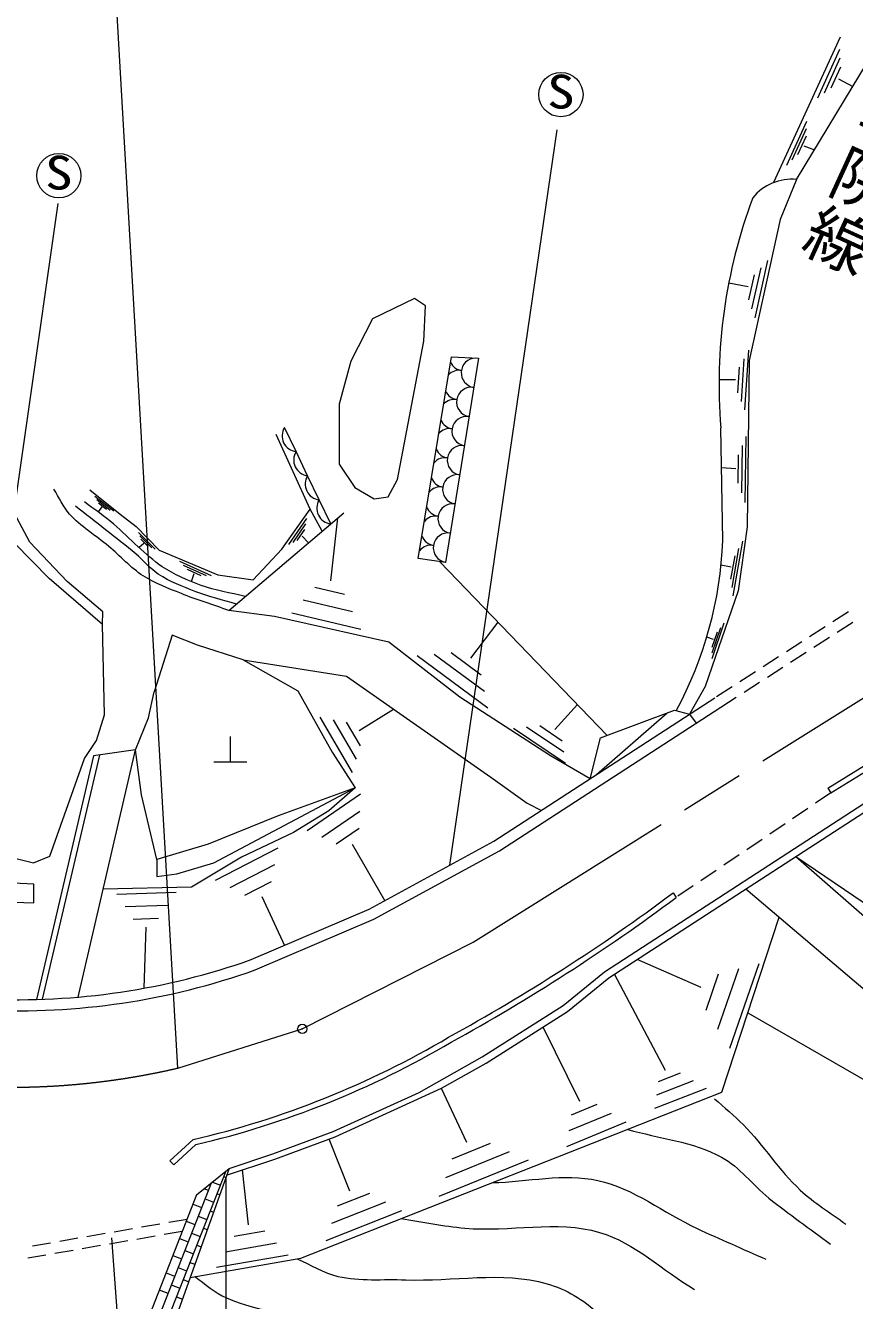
# Model space of a CAD drawing. Units: millimetres, scale not verified. Extents: x 40000 to 680000, y 20000 to 380000.
# Drawn here: x 235562 to 280476, y 242792 to 311886 of the extents above; entities that cross this region are included whole.
import ezdxf
from ezdxf.enums import TextEntityAlignment as Align

# ---------------------------------------------------------------- set-up
doc = ezdxf.new("R2010")
doc.units = ezdxf.units.MM
doc.header["$LTSCALE"] = 1000
doc.header["$PDMODE"] = 32
doc.header["$PDSIZE"] = 500
doc.linetypes.add('CHAIN', pattern=[18.5, 12, -1.5, 3.5, -1.5])
for name, color, linetype, lineweight in [('M-BGD', 7, 'Continuous', 13), ('M-BMK', 2, 'CHAIN', 13), ('M-WORK', 1, 'Continuous', 13)]:
    doc.layers.add(name, color=color, linetype=linetype, lineweight=lineweight)
doc.styles.add('@ＭＳ ゴシック', font='')
doc.styles.add('ＭＳ ゴシック', font='')
doc.styles.get('@ＭＳ ゴシック').set_extended_font_data('@MS Gothic')
doc.styles.get('ＭＳ ゴシック').set_extended_font_data('MS Gothic')

msp = doc.modelspace()

# ---------------------------------------------------------------- linework, layer by layer
at = {"layer": 'M-BGD'}
msp.add_circle((250557, 257510), 250, dxfattribs=at)
msp.add_point((250557, 257510), dxfattribs=at)
at = {"layer": 'M-BMK'}
for p, q in [((259820, 262217), (287400, 279474)), ((250557, 257510), (259820, 262217)), ((243819, 255388), (250557, 257510))]:
    msp.add_line(p, q, dxfattribs=at)
msp.add_arc((234761, 294349), 40000, 240.21386, 283.08807, dxfattribs=at)
at = {"layer": 'M-WORK'}
for p, q in [((243819, 255388), (239912, 323293)), ((279699, 311260), (276089, 303371)), ((278485, 307960), (279677, 310610)), ((277335, 303545), (281185, 309900)), ((278850, 308232), (279702, 310125)), ((279216, 308504), (279727, 309640)), ((279601, 309001), (280383, 308576)), ((258555, 266377), (264366, 306226)), ((276806, 304310), (277894, 306707)), ((277105, 304599), (277882, 306311)), ((277404, 304887), (277870, 305915)), ((277733, 305365), (278307, 305149)), ((277335, 303545), (276450, 301369)), ((231195, 259284), (237328, 302246)), ((276450, 301369), (274763, 293727)), ((275394, 298761), (274904, 296531)), ((275754, 299157), (275068, 296035)), ((274713, 297730), (273665, 297930)), ((275035, 298366), (274740, 297027)), ((256635, 297093), (254366, 295989)), ((257239, 296697), (256635, 297093)), ((257135, 294782), (257239, 296697)), ((254366, 295989), (253179, 293699)), ((255719, 287285), (257135, 294782)), ((253179, 293699), (252554, 291367)), ((256844, 282993), (258639, 293938)), ((260097, 293855), (258324, 282780)), ((258639, 293938), (260097, 293855)), ((274477, 293824), (274329, 291515)), ((274730, 294283), (274522, 291050)), ((274763, 293727), (274659, 284710)), ((274224, 293366), (274135, 291981)), ((274030, 292676), (273137, 292691)), ((252554, 291367), (252554, 288118)), ((250981, 285675), (249149, 289728)), ((250222, 288795), (249595, 290101)), ((273335, 283983), (273228, 290083)), ((274583, 289617), (274535, 286031)), ((274382, 289117), (274348, 286556)), ((250849, 287490), (250222, 288795)), ((252554, 288118), (253408, 286848)), ((274182, 288618), (274161, 287081)), ((251476, 286184), (250849, 287490)), ((274042, 287858), (273266, 287910)), ((253408, 286848), (254449, 286244)), ((255219, 286348), (255719, 287285)), ((239043, 286721), (240690, 285406)), ((239327, 286379), (240346, 285576)), ((239420, 286197), (240148, 285623)), ((252102, 284878), (251476, 286184)), ((254449, 286244), (255219, 286348)), ((235793, 283893), (234675, 285975)), ((239698, 285797), (239490, 285527)), ((239514, 286014), (239951, 285670)), ((240690, 285406), (241551, 284731)), ((246582, 280189), (252808, 285478)), ((249454, 283509), (250981, 285675)), ((251638, 284484), (250981, 285675)), ((241551, 284731), (242809, 283454)), ((249834, 283755), (250806, 285167)), ((250059, 283865), (250753, 284874)), ((252099, 281783), (252480, 285199)), ((274659, 284710), (274180, 281254)), ((241689, 284408), (242592, 283505)), ((241754, 284226), (242399, 283581)), ((241819, 284043), (242206, 283656)), ((250284, 283976), (250701, 284581)), ((250550, 284217), (250894, 283852)), ((236838, 281921), (234964, 283837)), ((237813, 281748), (235793, 283893)), ((241970, 283814), (241713, 283600)), ((242809, 283454), (245984, 282112)), ((247890, 281843), (249454, 283509)), ((274199, 283551), (273828, 281427)), ((274409, 283950), (273890, 280976)), ((243897, 282854), (245629, 282073)), ((244112, 282635), (245349, 282077)), ((258324, 282780), (256844, 282993)), ((258011, 282825), (267075, 273413)), ((273787, 282532), (273243, 282634)), ((273989, 283152), (273766, 281877)), ((239732, 279423), (236838, 281921)), ((244326, 282416), (245068, 282081)), ((244675, 282176), (244544, 281746)), ((245984, 282112), (247890, 281843)), ((239749, 280103), (237813, 281748)), ((252839, 281048), (251236, 281427)), ((274180, 281254), (272381, 276057)), ((253282, 280103), (250610, 280735)), ((239732, 279423), (239749, 280103)), ((249060, 279855), (246582, 280189)), ((255253, 278474), (249060, 279855)), ((253725, 279158), (249984, 280042)), ((280149, 280116), (279308, 279575)), ((239847, 274529), (239732, 279423)), ((259681, 277606), (261164, 279551)), ((273403, 279495), (272742, 277571)), ((273219, 279252), (272747, 277878)), ((278888, 279304), (278047, 278762)), ((279538, 279010), (280379, 279551)), ((243503, 278848), (242530, 275770)), ((244876, 278310), (243503, 278848)), ((259098, 275483), (255253, 278474)), ((272833, 278618), (272473, 278745)), ((273035, 279009), (272751, 278184)), ((277626, 278492), (276786, 277950)), ((278277, 278198), (279118, 278739)), ((247353, 277508), (244876, 278310)), ((260427, 275786), (257699, 277806)), ((260252, 276676), (258615, 277888)), ((277016, 277385), (277857, 277927)), ((247353, 277508), (252947, 276633)), ((247353, 277508), (250319, 275824)), ((260602, 274896), (256783, 277723)), ((276365, 277680), (275525, 277138)), ((275755, 276573), (276596, 277114)), ((252947, 276633), (260769, 271157)), ((275104, 276867), (274264, 276326)), ((242224, 274368), (242530, 275770)), ((250319, 275824), (252172, 272513)), ((272381, 276057), (271533, 274559)), ((273843, 276055), (273003, 275514)), ((274494, 275761), (275335, 276302)), ((264009, 272311), (259098, 275483)), ((260942, 267676), (272906, 275451)), ((264232, 273741), (265466, 275084)), ((273233, 274948), (274074, 275490)), ((239410, 273134), (239847, 274529)), ((241520, 272638), (242224, 274368)), ((253270, 271412), (251530, 274404)), ((253642, 273682), (255504, 274843)), ((261249, 267161), (273233, 274948)), ((266505, 271291), (270300, 274622)), ((266720, 273280), (270718, 274779)), ((270718, 274779), (271533, 274559)), ((271533, 274559), (271897, 274080)), ((253487, 272129), (252244, 274267)), ((253704, 272847), (252959, 274130)), ((264816, 271893), (262002, 273798)), ((264723, 272501), (262713, 273862)), ((264629, 273109), (263423, 273925)), ((279038, 270556), (284598, 274006)), ((279196, 270301), (284755, 273750)), ((238752, 272172), (239410, 273134)), ((246664, 271988), (246664, 273363)), ((266146, 271058), (266720, 273280)), ((239250, 272303), (236163, 259106)), ((239569, 272350), (236473, 259115)), ((238409, 259233), (241520, 272638)), ((241520, 272638), (239250, 272303)), ((241844, 270198), (241520, 272638)), ((252172, 272513), (253421, 270576)), ((266146, 271058), (264009, 272311)), ((266933, 260600), (285712, 272799)), ((267170, 260277), (285815, 272389)), ((236878, 266863), (238752, 272172)), ((245768, 271988), (247560, 271988)), ((260769, 271157), (262748, 269741)), ((242684, 266696), (241844, 270198)), ((245765, 266502), (253421, 270576)), ((253421, 270576), (249250, 269056)), ((250830, 268266), (253706, 270248)), ((253421, 270576), (251989, 269325)), ((279196, 270301), (278368, 269741)), ((279038, 270556), (279196, 270301)), ((262748, 269741), (263518, 269350)), ((249250, 269056), (245460, 267529)), ((251989, 269325), (250088, 268145)), ((251614, 267900), (253669, 269316)), ((277954, 269461), (277126, 268901)), ((229335, 268190), (236004, 266509)), ((250088, 268145), (247256, 266826)), ((252399, 267535), (253632, 268384)), ((276711, 268621), (275883, 268060)), ((245460, 267529), (242684, 266696)), ((253264, 267527), (255031, 264459)), ((254179, 263995), (260942, 267676)), ((275469, 267780), (274641, 267220)), ((236004, 266509), (236878, 266863)), ((247256, 266826), (244563, 265188)), ((245860, 265578), (249251, 267327)), ((254440, 263454), (261249, 267161)), ((274226, 266940), (273398, 266380)), ((277303, 266859), (300132, 246829)), ((277303, 266859), (291116, 257470)), ((242684, 266696), (242670, 265766)), ((243766, 265919), (245765, 266502)), ((246649, 265165), (249072, 266415)), ((272984, 266100), (272155, 265539)), ((236007, 265362), (234903, 265414)), ((236016, 264346), (236007, 265362)), ((242670, 265766), (243766, 265919)), ((247439, 264752), (248892, 265502)), ((244563, 265188), (239767, 265086)), ((240519, 264807), (243732, 264924)), ((248369, 264685), (249589, 262034)), ((270643, 264878), (270823, 264638)), ((271741, 265259), (270913, 264699)), ((274590, 265097), (298426, 244815)), ((234371, 264388), (236016, 264346)), ((240958, 264135), (243253, 264219)), ((247788, 261265), (254179, 263995)), ((241398, 263463), (242775, 263513)), ((248006, 260706), (254440, 263454)), ((273296, 254081), (276392, 263563)), ((242073, 263029), (241979, 259713)), ((272177, 259752), (268695, 261268)), ((264698, 258772), (266933, 260600)), ((273098, 260485), (272415, 258515)), ((274196, 260762), (273058, 257479)), ((275294, 261040), (273701, 256444)), ((264933, 258447), (267170, 260277)), ((270239, 255259), (267478, 260477)), ((260312, 255996), (264698, 258772)), ((260517, 255653), (264933, 258447)), ((274701, 258385), (297332, 245323)), ((265599, 253574), (263603, 257606)), ((256897, 254071), (260312, 255996)), ((258102, 254292), (260517, 255653)), ((271039, 255112), (269840, 254649)), ((252347, 251665), (258102, 254292)), ((259464, 251359), (258092, 254287)), ((272440, 254284), (269642, 253205)), ((271740, 254698), (269741, 253927)), ((250478, 245092), (273296, 254081)), ((252232, 251943), (256897, 254071)), ((267301, 252935), (265002, 251982)), ((266510, 253414), (265130, 252842)), ((268093, 252457), (264873, 251122)), ((243379, 250359), (244647, 251515)), ((248965, 250739), (252232, 251943)), ((249065, 250456), (252347, 251665)), ((253133, 248719), (252008, 251540)), ((243594, 250148), (244791, 251241)), ((261765, 250842), (258308, 249435)), ((260730, 251292), (258656, 250448)), ((243379, 250359), (243594, 250148)), ((246460, 249578), (249065, 250456)), ((246588, 249938), (248965, 250739)), ((262799, 250391), (257960, 248422)), ((246412, 249795), (242334, 239414)), ((246588, 249938), (242822, 239378)), ((244834, 248513), (246588, 249938)), ((246302, 249513), (246420, 249466)), ((246420, 249466), (246420, 214348)), ((247640, 246895), (247316, 249866)), ((245623, 249154), (241812, 239453)), ((245251, 248851), (245471, 248765)), ((245697, 249213), (246119, 249048)), ((244834, 248513), (241290, 239492)), ((245288, 248300), (245753, 248117)), ((245936, 248582), (246084, 248524)), ((255071, 248124), (252132, 246963)), ((254202, 248597), (252439, 247900)), ((244639, 248017), (245105, 247834)), ((244922, 247369), (245387, 247186)), ((245570, 247651), (245748, 247582)), ((255940, 247651), (251826, 246025)), ((241356, 246674), (240371, 246503)), ((242834, 246929), (241849, 246759)), ((244312, 247185), (243327, 247014)), ((244274, 247086), (244739, 246904)), ((245204, 246721), (245412, 246639)), ((238400, 246162), (237415, 245992)), ((239878, 246418), (238893, 246248)), ((241100, 246020), (240114, 245850)), ((240214, 246180), (243128, 208211)), ((242578, 246276), (241592, 246105)), ((244056, 246531), (243070, 246361)), ((243908, 246156), (244373, 245973)), ((244556, 246438), (245022, 246255)), ((248526, 246543), (246863, 246257)), ((236922, 245907), (235937, 245736)), ((238143, 245509), (237158, 245339)), ((239622, 245765), (238636, 245594)), ((244191, 245508), (244656, 245325)), ((244839, 245790), (245076, 245697)), ((249161, 245896), (246390, 245419)), ((236665, 245253), (235680, 245083)), ((243542, 245225), (244008, 245042)), ((244473, 244859), (244740, 244755)), ((244487, 244046), (250478, 245092)), ((249797, 245248), (245916, 244581)), ((243177, 244294), (243642, 244111)), ((243825, 244577), (244290, 244394)), ((244107, 243929), (244403, 243812)), ((242811, 243364), (243276, 243181)), ((243459, 243646), (243925, 243463)), ((243742, 242998), (244067, 242870))]:
    msp.add_line(p, q, dxfattribs=at)
for centre in [(264569, 308139), (237368, 303748)]:
    msp.add_circle(centre, 1200, dxfattribs=at)
for centre, radius, start, end in [((277078, 300836), 2721, 84.5821, 141.08521), ((302226, 292401), 29091, 159.59167, 184.57053), ((259970, 293065), 800, 92.55023, 260.90879), ((259054, 292402), 800, 80.90879, 136.03501), ((259307, 293981), 800, 206.1145, 260.90879), ((259717, 291485), 800, 80.90879, 260.90879), ((258801, 290822), 800, 80.90879, 136.83011), ((259054, 292402), 800, 205.33506, 260.90879), ((258801, 290822), 800, 204.53996, 260.90879), ((259464, 289905), 800, 80.90879, 260.90879), ((250319, 289645), 856, 147.81092, 263.47124), ((258548, 289242), 800, 80.90879, 137.64201), ((258548, 289242), 800, 203.72805, 260.90879), ((259212, 288325), 800, 80.90879, 260.90879), ((250946, 288339), 856, 147.81092, 263.47124), ((258295, 287662), 800, 80.90879, 138.472), ((251573, 287034), 856, 147.81092, 263.47124), ((258959, 286746), 800, 80.90879, 260.90879), ((258043, 286082), 800, 80.90879, 139.32153), ((258295, 287662), 800, 202.89807, 260.90879), ((252200, 285728), 856, 147.81092, 263.47124), ((258043, 286082), 800, 202.04854, 260.90879), ((258706, 285166), 800, 80.90879, 260.90879), ((257790, 284502), 800, 80.90879, 140.19225), ((257790, 284502), 800, 201.17782, 260.90879), ((258453, 283586), 800, 80.90879, 260.90879), ((252378, 284742), 20971, 331.55435, 357.92578), ((257537, 282922), 800, 80.90879, 141.08604), ((208439, 348213), 103990, 298.76456, 306.73935), ((208439, 348213), 104290, 298.76712, 306.73935), ((235154, 296917), 37824, 267.35982, 289.51268), ((235154, 296917), 38424, 267.36415, 289.54105), ((233513, 299366), 49129, 283.09864, 300.54382), ((233513, 299366), 49429, 283.18961, 300.53842)]:
    msp.add_arc(centre, radius, start, end, dxfattribs=at)
for points, knots in [([(246582, 280189), (245723, 280492), (244849, 280756), (244006, 281100), (243305, 281386), (242582, 281648), (241945, 282057), (241253, 282502), (240701, 283132), (240071, 283661), (239368, 284250), (238553, 284722), (237947, 285410), (237594, 285810), (237378, 286312), (237093, 286763)], [0, 0, 0, 0, 1, 1, 1, 2, 2, 2, 3, 3, 3, 4, 4, 4, 5, 5, 5, 5]), ([(247467, 280940), (246669, 281140), (245848, 281259), (245075, 281540), (244343, 281805), (243626, 282136), (242971, 282558), (242490, 282868), (242081, 283278), (241651, 283656), (241207, 284045), (240802, 284479), (240349, 284859), (239840, 285286), (239292, 285665), (238764, 286068)], [0, 0, 0, 0, 1, 1, 1, 2, 2, 2, 3, 3, 3, 4, 4, 4, 5, 5, 5, 5]), ([(246987, 280533), (246253, 280756), (245500, 280924), (244784, 281200), (244086, 281469), (243379, 281745), (242757, 282158), (242307, 282457), (241962, 282892), (241549, 283241), (241011, 283696), (240450, 284122), (239897, 284560), (239358, 284987), (238815, 285411), (238273, 285837)], [0, 0, 0, 0, 1, 1, 1, 2, 2, 2, 3, 3, 3, 4, 4, 4, 5, 5, 5, 5]), ([(272896, 253729), (273416, 253256), (273965, 252813), (274457, 252311), (275551, 251195), (276394, 249841), (277539, 248778), (278291, 248078), (279182, 247545), (280004, 246929)], [0, 0, 0, 0, 1, 1, 1, 2, 2, 2, 3, 3, 3, 3]), ([(268187, 252068), (269882, 251566), (271722, 251411), (273273, 250562), (274264, 250020), (274954, 249053), (275834, 248345), (276918, 247472), (278062, 246679), (279176, 245846)], [0, 0, 0, 0, 1, 1, 1, 2, 2, 2, 3, 3, 3, 3]), ([(260857, 249181), (262763, 249219), (264712, 249705), (266574, 249297), (268518, 248872), (270142, 247534), (271946, 246694), (273180, 246120), (274431, 245584), (275673, 245029)], [0, 0, 0, 0, 1, 1, 1, 2, 2, 2, 3, 3, 3, 3]), ([(255908, 247231), (257058, 247058), (258200, 246817), (259359, 246713), (261786, 246493), (264330, 247174), (266668, 246484), (268588, 245917), (270096, 244415), (271811, 243381)], [0, 0, 0, 0, 1, 1, 1, 2, 2, 2, 3, 3, 3, 3]), ([(250275, 245057), (251012, 244737), (251705, 244282), (252487, 244099), (253681, 243820), (254936, 243962), (256161, 243914), (258713, 243814), (261363, 244398), (263820, 243701), (264846, 243410), (265804, 242820), (266589, 242098), (266956, 241760), (267158, 241279), (267443, 240869)], [0, 0, 0, 0, 1, 1, 1, 2, 2, 2, 3, 3, 3, 4, 4, 4, 5, 5, 5, 5]), ([(244732, 244089), (245304, 243702), (245812, 243197), (246448, 242928), (248256, 242161), (250267, 241972), (252214, 241715), (254624, 241398), (257086, 241635), (259497, 241317), (260601, 241172), (261764, 241116), (262766, 240630), (263547, 240252), (264099, 239520), (264765, 238964)], [0, 0, 0, 0, 1, 1, 1, 2, 2, 2, 3, 3, 3, 4, 4, 4, 5, 5, 5, 5])]:
    msp.add_open_spline(points, degree=3, knots=knots, dxfattribs=at)

# ---------------------------------------------------------------- texts
at = {"layer": 'M-WORK', "style": '@ＭＳ ゴシック'}
msp.add_text('市道二尊院線', height=2566, rotation=245.425, dxfattribs=at).set_placement((278854, 298687), align=Align.MIDDLE_RIGHT)
at = {"layer": 'M-WORK', "style": 'ＭＳ ゴシック', "width": 1.2}
for p in [(263820, 306837), (236619, 302446)]:
    msp.add_text('S', height=1833, dxfattribs=at).set_placement(p, align=Align.BOTTOM_LEFT)

doc.saveas('drawing.dxf')
